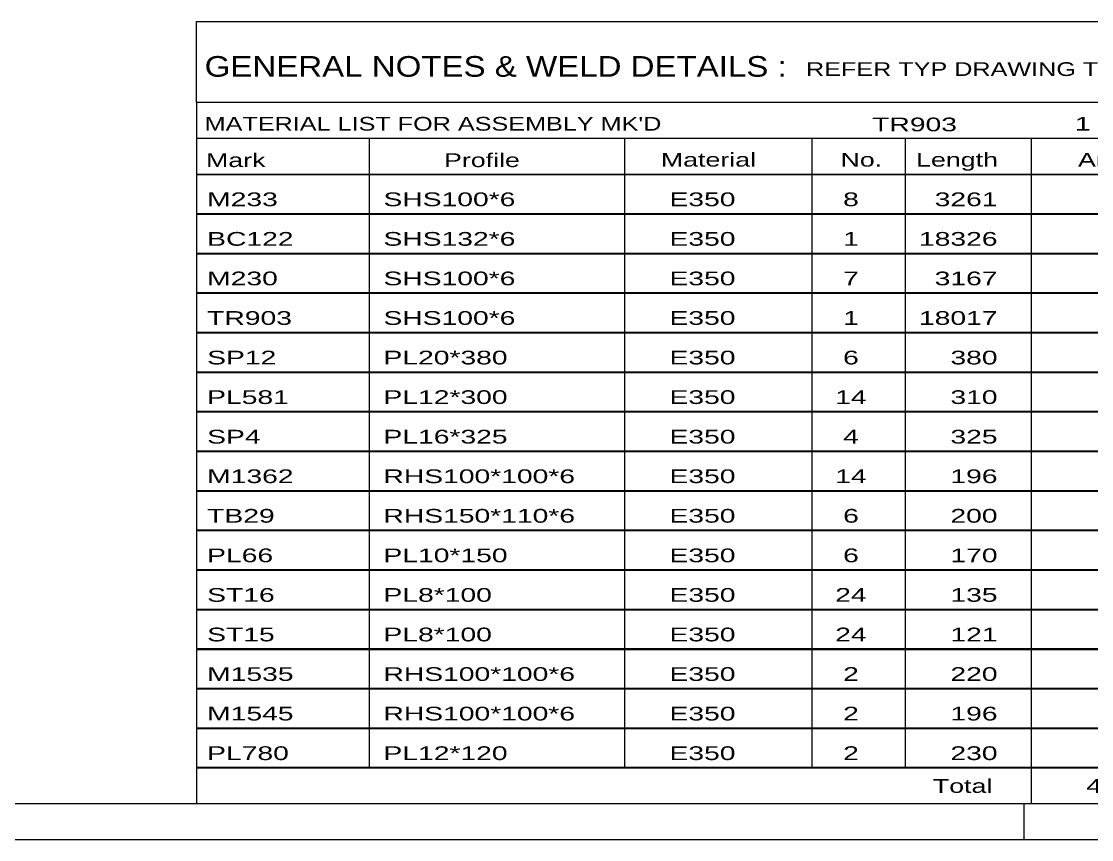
# Model space of a CAD drawing. Header units: millimetres. Extents: x 0 to 841, y 0 to 594.
# Drawn here: x 491.7 to 640.4, y 0 to 113.8 of the extents above; entities that cross this region are included whole.
import ezdxf

# ---------------------------------------------------------------- set-up
doc = ezdxf.new("R2010")
doc.units = ezdxf.units.MM
doc.styles.add('Arial Narrow', font='ARIALN.TTF', dxfattribs={"height": 0.2})

# ---------------------------------------------------------------- blocks, each defined once
blk = doc.blocks.new('Unknown-283133313-1133')
at = {"color": 5, "linetype": 'Continuous'}
for p, q in [((5, 5), (836, 5)), ((631, 0), (631, 5)), ((0, 0), (841, 0))]:
    blk.add_line(p, q, dxfattribs=at)
blk = doc.blocks.new('Unknown-283133313-15631')
at = {"color": 7, "linetype": 'Continuous'}
for p, q in [((516, 113.75), (676, 113.75)), ((516, 102.5), (516, 113.75)), ((516, 102.5), (676, 102.5)), ((516, 102.5), (516, 97.5)), ((516, 97.5), (676, 97.5)), ((516, 97.5), (516, 92.5)), ((540, 97.5), (540, 92.5)), ((575.5, 97.5), (575.5, 92.5)), ((601.5, 97.5), (601.5, 92.5)), ((614.5, 97.5), (614.5, 92.5)), ((632, 97.5), (632, 92.5)), ((516, 92.5), (676, 92.5)), ((516, 92.45), (516, 87.05)), ((516, 92.45), (676, 92.45)), ((540, 92.5), (540, 87)), ((575.5, 92.5), (575.5, 87)), ((601.5, 92.5), (601.5, 87)), ((614.5, 92.5), (614.5, 87)), ((632, 92.5), (632, 87)), ((516, 87.05), (676, 87.05)), ((516, 86.95), (516, 81.55)), ((516, 86.95), (676, 86.95)), ((540, 87), (540, 81.5)), ((575.5, 87), (575.5, 81.5)), ((601.5, 87), (601.5, 81.5)), ((614.5, 87), (614.5, 81.5)), ((632, 87), (632, 81.5)), ((516, 81.55), (676, 81.55)), ((516, 81.45), (516, 76.05)), ((516, 81.45), (676, 81.45)), ((540, 81.5), (540, 76)), ((575.5, 81.5), (575.5, 76)), ((601.5, 81.5), (601.5, 76)), ((614.5, 81.5), (614.5, 76)), ((632, 81.5), (632, 76)), ((516, 76.05), (676, 76.05)), ((516, 75.95), (516, 70.55)), ((516, 75.95), (676, 75.95)), ((540, 76), (540, 70.5)), ((575.5, 76), (575.5, 70.5)), ((601.5, 76), (601.5, 70.5)), ((614.5, 76), (614.5, 70.5)), ((632, 76), (632, 70.5)), ((516, 70.55), (676, 70.55)), ((516, 70.45), (516, 65.05)), ((516, 70.45), (676, 70.45)), ((540, 70.5), (540, 65)), ((575.5, 70.5), (575.5, 65)), ((601.5, 70.5), (601.5, 65)), ((614.5, 70.5), (614.5, 65)), ((632, 70.5), (632, 65)), ((516, 65.05), (676, 65.05)), ((516, 64.95), (516, 59.55)), ((516, 64.95), (676, 64.95)), ((540, 65), (540, 59.5)), ((575.5, 65), (575.5, 59.5)), ((601.5, 65), (601.5, 59.5)), ((614.5, 65), (614.5, 59.5)), ((632, 65), (632, 59.5)), ((516, 59.55), (676, 59.55)), ((540, 59.5), (540, 54)), ((575.5, 59.5), (575.5, 54)), ((601.5, 59.5), (601.5, 54)), ((614.5, 59.5), (614.5, 54)), ((632, 59.5), (632, 54)), ((516, 59.45), (516, 54.05)), ((516, 59.45), (676, 59.45)), ((516, 54.05), (676, 54.05)), ((516, 53.95), (516, 48.55)), ((516, 53.95), (676, 53.95)), ((540, 54), (540, 48.5)), ((575.5, 54), (575.5, 48.5)), ((601.5, 54), (601.5, 48.5)), ((614.5, 54), (614.5, 48.5)), ((632, 54), (632, 48.5)), ((516, 48.55), (676, 48.55)), ((516, 48.45), (516, 43.05)), ((516, 48.45), (676, 48.45)), ((540, 48.5), (540, 43)), ((575.5, 48.5), (575.5, 43)), ((601.5, 48.5), (601.5, 43)), ((614.5, 48.5), (614.5, 43)), ((632, 48.5), (632, 43)), ((516, 43.05), (676, 43.05)), ((516, 42.95), (516, 37.55)), ((516, 42.95), (676, 42.95)), ((540, 43), (540, 37.5)), ((575.5, 43), (575.5, 37.5)), ((601.5, 43), (601.5, 37.5)), ((614.5, 43), (614.5, 37.5)), ((632, 43), (632, 37.5)), ((516, 37.55), (676, 37.55)), ((516, 37.45), (516, 32.05)), ((516, 37.45), (676, 37.45)), ((540, 37.5), (540, 32)), ((575.5, 37.5), (575.5, 32)), ((601.5, 37.5), (601.5, 32)), ((614.5, 37.5), (614.5, 32)), ((632, 37.5), (632, 32)), ((516, 32.05), (676, 32.05)), ((516, 31.95), (516, 26.55)), ((516, 31.95), (676, 31.95)), ((540, 32), (540, 26.5)), ((575.5, 32), (575.5, 26.5)), ((601.5, 32), (601.5, 26.5)), ((614.5, 32), (614.5, 26.5)), ((632, 32), (632, 26.5)), ((516, 26.55), (676, 26.55)), ((516, 26.45), (516, 21.05)), ((516, 26.45), (676, 26.45)), ((540, 26.5), (540, 21)), ((575.5, 26.5), (575.5, 21)), ((601.5, 26.5), (601.5, 21)), ((614.5, 26.5), (614.5, 21)), ((632, 26.5), (632, 21)), ((516, 21.05), (676, 21.05)), ((516, 20.95), (516, 15.55)), ((516, 20.95), (676, 20.95)), ((540, 21), (540, 15.5)), ((575.5, 21), (575.5, 15.5)), ((601.5, 21), (601.5, 15.5)), ((614.5, 21), (614.5, 15.5)), ((632, 21), (632, 15.5)), ((516, 15.55), (676, 15.55)), ((516, 15.45), (516, 10.05)), ((516, 15.45), (676, 15.45)), ((540, 15.5), (540, 10)), ((575.5, 15.5), (575.5, 10)), ((601.5, 15.5), (601.5, 10)), ((614.5, 15.5), (614.5, 10)), ((632, 15.5), (632, 10)), ((516, 10.05), (676, 10.05)), ((516, 10), (676, 10)), ((516, 10), (516, 5)), ((632, 10), (632, 5)), ((516, 5), (676, 5))]:
    blk.add_line(p, q, dxfattribs=at)
at = {"color": 7, "style": 'Arial Narrow'}
for s, height, width, p in [('GENERAL NOTES & WELD DETAILS :', 2.8633, 1.4, (517.15, 106.06)), ('REFER TYP DRAWING TYP-01', 1.9089, 1.6, (600.7, 106.16)), ("MATERIAL LIST FOR ASSEMBLY MK'D", 1.9089, 1.6, (517.15, 98.56)), ('TR903', 1.909, 1.794707, (609.9, 98.47)), ('1', 1.91, 1.794707, (638.08, 98.56)), ('Mark', 1.909, 1.7, (517.34, 93.5)), ('Profile', 1.909, 1.7, (550.41, 93.5)), ('Material', 1.909, 1.7, (580.54, 93.56)), ('No.', 1.909, 1.7, (605.5, 93.56)), ('Length', 1.909, 1.7, (616, 93.56)), ('Area', 1.909, 1.7, (638.5, 93.56))]:
    blk.add_text(s, height=height, dxfattribs=dict(at, width=width)).set_placement(p)
at = {"color": 7, "linetype": 'Continuous', "style": 'Arial Narrow'}
for s, height, width, p in [('M233', 1.909, 1.794707, (517.5, 88.06)), ('SHS100*6', 1.909, 1.794707, (542, 88.06)), ('E350', 1.909, 1.794707, (581.74, 88.06)), ('8', 1.91, 1.794707, (605.86, 88.06)), ('3261', 1.909, 1.794707, (618.58, 88.06)), ('BC122', 1.909, 1.794707, (517.5, 82.56)), ('SHS132*6', 1.909, 1.794707, (542, 82.56)), ('E350', 1.909, 1.794707, (581.74, 82.56)), ('1', 1.91, 1.794707, (605.86, 82.56)), ('18326', 1.909, 1.794707, (616.4, 82.56)), ('M230', 1.909, 1.794707, (517.5, 77.06)), ('SHS100*6', 1.909, 1.794707, (542, 77.06)), ('E350', 1.909, 1.794707, (581.74, 77.06)), ('7', 1.91, 1.794707, (605.86, 77.06)), ('3167', 1.909, 1.794707, (618.58, 77.06)), ('TR903', 1.909, 1.794707, (517.5, 71.56)), ('SHS100*6', 1.909, 1.794707, (542, 71.56)), ('E350', 1.909, 1.794707, (581.74, 71.56)), ('1', 1.91, 1.794707, (605.86, 71.56)), ('18017', 1.909, 1.794707, (616.4, 71.56)), ('SP12', 1.909, 1.794707, (517.5, 66.06)), ('PL20*380', 1.909, 1.794707, (542, 66.06)), ('E350', 1.909, 1.794707, (581.74, 66.06)), ('6', 1.91, 1.794707, (605.86, 66.06)), ('380', 1.909, 1.794707, (620.77, 66.06)), ('PL581', 1.909, 1.794707, (517.5, 60.56)), ('PL12*300', 1.909, 1.794707, (542, 60.56)), ('E350', 1.909, 1.794707, (581.74, 60.56)), ('14', 1.909, 1.794707, (604.76, 60.56)), ('310', 1.909, 1.794707, (620.77, 60.56)), ('SP4', 1.909, 1.794707, (517.5, 55.06)), ('PL16*325', 1.909, 1.794707, (542, 55.06)), ('E350', 1.909, 1.794707, (581.74, 55.06)), ('4', 1.91, 1.794707, (605.86, 55.06)), ('325', 1.909, 1.794707, (620.77, 55.06)), ('M1362', 1.909, 1.794707, (517.5, 49.56)), ('RHS100*100*6', 1.9089, 1.794707, (542, 49.56)), ('E350', 1.909, 1.794707, (581.74, 49.56)), ('14', 1.909, 1.794707, (604.76, 49.56)), ('196', 1.909, 1.794707, (620.77, 49.56)), ('TB29', 1.909, 1.794707, (517.5, 44.06)), ('RHS150*110*6', 1.9089, 1.794707, (542, 44.06)), ('E350', 1.909, 1.794707, (581.74, 44.06)), ('6', 1.91, 1.794707, (605.86, 44.06)), ('200', 1.909, 1.794707, (620.77, 44.06)), ('PL66', 1.909, 1.794707, (517.5, 38.56)), ('PL10*150', 1.909, 1.794707, (542, 38.56)), ('E350', 1.909, 1.794707, (581.74, 38.56)), ('6', 1.91, 1.794707, (605.86, 38.56)), ('170', 1.909, 1.794707, (620.77, 38.56)), ('ST16', 1.909, 1.794707, (517.5, 33.06)), ('PL8*100', 1.909, 1.794707, (542, 33.06)), ('E350', 1.909, 1.794707, (581.74, 33.06)), ('24', 1.909, 1.794707, (604.76, 33.06)), ('135', 1.909, 1.794707, (620.77, 33.06)), ('ST15', 1.909, 1.794707, (517.5, 27.56)), ('PL8*100', 1.909, 1.794707, (542, 27.56)), ('E350', 1.909, 1.794707, (581.74, 27.56)), ('24', 1.909, 1.794707, (604.76, 27.56)), ('121', 1.909, 1.794707, (620.77, 27.56)), ('M1535', 1.909, 1.794707, (517.5, 22.06)), ('RHS100*100*6', 1.9089, 1.794707, (542, 22.06)), ('E350', 1.909, 1.794707, (581.74, 22.06)), ('2', 1.91, 1.794707, (605.86, 22.06)), ('220', 1.909, 1.794707, (620.77, 22.06)), ('M1545', 1.909, 1.794707, (517.5, 16.56)), ('RHS100*100*6', 1.9089, 1.794707, (542, 16.56)), ('E350', 1.909, 1.794707, (581.74, 16.56)), ('2', 1.91, 1.794707, (605.86, 16.56)), ('196', 1.909, 1.794707, (620.77, 16.56)), ('PL780', 1.909, 1.794707, (517.5, 11.06)), ('PL12*120', 1.909, 1.794707, (542, 11.06)), ('E350', 1.909, 1.794707, (581.74, 11.06)), ('2', 1.91, 1.794707, (605.86, 11.06)), ('230', 1.909, 1.794707, (620.77, 11.06)), ('Total', 1.909, 1.7, (618.33, 6.5)), ('44.9', 1.909, 1.794707, (639.64, 6.5))]:
    blk.add_text(s, height=height, dxfattribs=dict(at, width=width)).set_placement(p)

msp = doc.modelspace()

# ---------------------------------------------------------------- block references
for name in ['Unknown-283133313-1133', 'Unknown-283133313-15631']:
    msp.add_blockref(name, (0, 0))

doc.saveas('drawing.dxf')
